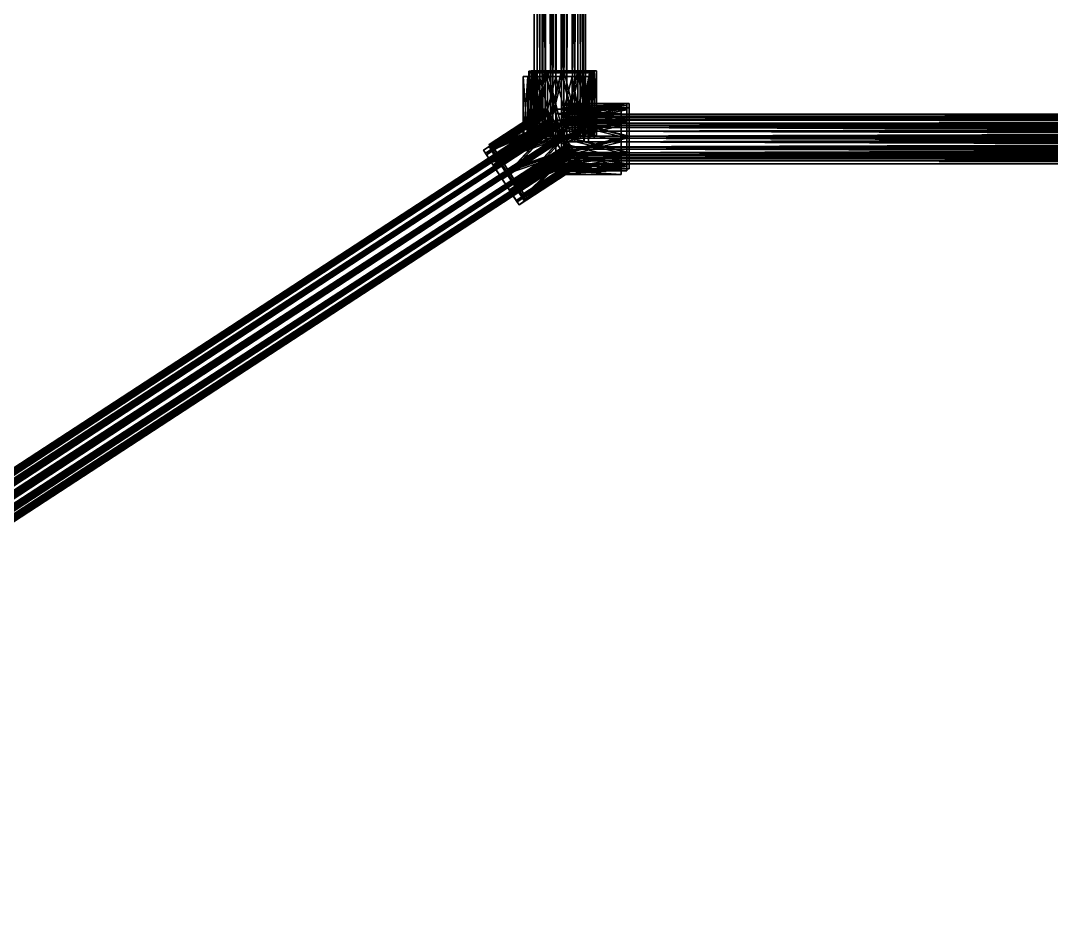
# Model space of a CAD drawing. Extents: x 9.9 to 37.2, y 3.8 to 15.1.
# Drawn here: x 18.7187 to 19.1924, y 12.6306 to 13.039 of the extents above; entities that cross this region are included whole.
import ezdxf

# ---------------------------------------------------------------- set-up
doc = ezdxf.new("R2010")
doc.units = 0
doc.header["$LTSCALE"] = 0.5
doc.layers.add('Capa0', color=7, linetype='CONTINUOUS')

msp = doc.modelspace()

# ---------------------------------------------------------------- meshes
at = {"layer": 'Capa0', "color": 94, "linetype": 'CONTINUOUS'}
mesh = msp.add_polyface(dxfattribs=at)
corners = [(18.97724, 15.064941, 7.6), (18.9759, 15.064941, 7.605), (18.97224, 15.064941, 7.60866), (18.96724, 15.064941, 7.61), (18.96224, 15.064941, 7.60866), (18.95858, 15.064941, 7.605), (18.95724, 15.064941, 7.6), (18.95858, 15.064941, 7.595), (18.96224, 15.064941, 7.59134), (18.96724, 15.064941, 7.59), (18.97224, 15.064941, 7.59134), (18.9759, 15.064941, 7.595), (18.97724, 12.984941, 7.6), (18.9759, 12.984941, 7.605), (18.97224, 12.984941, 7.60866), (18.96724, 12.984941, 7.61), (18.96224, 12.984941, 7.60866), (18.95858, 12.984941, 7.605), (18.95724, 12.984941, 7.6), (18.95858, 12.984941, 7.595), (18.96224, 12.984941, 7.59134), (18.96724, 12.984941, 7.59), (18.97224, 12.984941, 7.59134), (18.9759, 12.984941, 7.595), (18.96724, 15.064941, 7.6), (18.96724, 12.984941, 7.6)]
mesh.append_faces([[corners[k] for k in face] for face in [(0, 1, 12), (1, 13, 12), (1, 2, 13), (2, 14, 13), (2, 3, 14), (3, 15, 14), (3, 4, 15), (4, 16, 15), (4, 5, 16), (5, 17, 16), (5, 6, 17), (6, 18, 17), (6, 7, 18), (7, 19, 18), (7, 8, 19), (8, 20, 19), (8, 9, 20), (9, 21, 20), (9, 10, 21), (10, 22, 21), (10, 11, 22), (11, 23, 22), (11, 0, 23), (0, 12, 23), (24, 1, 0), (24, 2, 1), (24, 3, 2), (24, 4, 3), (24, 5, 4), (24, 6, 5), (24, 7, 6), (24, 8, 7), (24, 9, 8), (24, 10, 9), (24, 11, 10), (24, 0, 11), (25, 12, 13), (25, 13, 14), (25, 14, 15), (25, 15, 16), (25, 16, 17), (25, 17, 18), (25, 18, 19), (25, 19, 20), (25, 20, 21), (25, 21, 22), (25, 22, 23), (25, 23, 12)]], dxfattribs={"color": 94})
mesh = msp.add_polyface(dxfattribs=at)
corners = [(18.977283, 15.06585, 12.8), (18.975943, 15.06585, 12.805), (18.972283, 15.06585, 12.80866), (18.967283, 15.06585, 12.81), (18.962283, 15.06585, 12.80866), (18.958622, 15.06585, 12.805), (18.957283, 15.06585, 12.8), (18.958622, 15.06585, 12.795), (18.962283, 15.06585, 12.79134), (18.967283, 15.06585, 12.79), (18.972283, 15.06585, 12.79134), (18.975943, 15.06585, 12.795), (18.977283, 12.98585, 12.8), (18.975943, 12.98585, 12.805), (18.972283, 12.98585, 12.80866), (18.967283, 12.98585, 12.81), (18.962283, 12.98585, 12.80866), (18.958622, 12.98585, 12.805), (18.957283, 12.98585, 12.8), (18.958622, 12.98585, 12.795), (18.962283, 12.98585, 12.79134), (18.967283, 12.98585, 12.79), (18.972283, 12.98585, 12.79134), (18.975943, 12.98585, 12.795), (18.967283, 15.06585, 12.8), (18.967283, 12.98585, 12.8)]
mesh.append_faces([[corners[k] for k in face] for face in [(0, 1, 12), (1, 13, 12), (1, 2, 13), (2, 14, 13), (2, 3, 14), (3, 15, 14), (3, 4, 15), (4, 16, 15), (4, 5, 16), (5, 17, 16), (5, 6, 17), (6, 18, 17), (6, 7, 18), (7, 19, 18), (7, 8, 19), (8, 20, 19), (8, 9, 20), (9, 21, 20), (9, 10, 21), (10, 22, 21), (10, 11, 22), (11, 23, 22), (11, 0, 23), (0, 12, 23), (24, 1, 0), (24, 2, 1), (24, 3, 2), (24, 4, 3), (24, 5, 4), (24, 6, 5), (24, 7, 6), (24, 8, 7), (24, 9, 8), (24, 10, 9), (24, 11, 10), (24, 0, 11), (25, 12, 13), (25, 13, 14), (25, 14, 15), (25, 15, 16), (25, 16, 17), (25, 17, 18), (25, 18, 19), (25, 19, 20), (25, 20, 21), (25, 21, 22), (25, 22, 23), (25, 23, 12)]], dxfattribs={"color": 94})
mesh = msp.add_polyface(dxfattribs=at)
corners = [(18.977283, 15.06585, 15.4), (18.975943, 15.06585, 15.405), (18.972283, 15.06585, 15.40866), (18.967283, 15.06585, 15.41), (18.962283, 15.06585, 15.40866), (18.958622, 15.06585, 15.405), (18.957283, 15.06585, 15.4), (18.958622, 15.06585, 15.395), (18.962283, 15.06585, 15.39134), (18.967283, 15.06585, 15.39), (18.972283, 15.06585, 15.39134), (18.975943, 15.06585, 15.395), (18.977283, 12.98585, 15.4), (18.975943, 12.98585, 15.405), (18.972283, 12.98585, 15.40866), (18.967283, 12.98585, 15.41), (18.962283, 12.98585, 15.40866), (18.958622, 12.98585, 15.405), (18.957283, 12.98585, 15.4), (18.958622, 12.98585, 15.395), (18.962283, 12.98585, 15.39134), (18.967283, 12.98585, 15.39), (18.972283, 12.98585, 15.39134), (18.975943, 12.98585, 15.395), (18.967283, 15.06585, 15.4), (18.967283, 12.98585, 15.4)]
mesh.append_faces([[corners[k] for k in face] for face in [(0, 1, 12), (1, 13, 12), (1, 2, 13), (2, 14, 13), (2, 3, 14), (3, 15, 14), (3, 4, 15), (4, 16, 15), (4, 5, 16), (5, 17, 16), (5, 6, 17), (6, 18, 17), (6, 7, 18), (7, 19, 18), (7, 8, 19), (8, 20, 19), (8, 9, 20), (9, 21, 20), (9, 10, 21), (10, 22, 21), (10, 11, 22), (11, 23, 22), (11, 0, 23), (0, 12, 23), (24, 1, 0), (24, 2, 1), (24, 3, 2), (24, 4, 3), (24, 5, 4), (24, 6, 5), (24, 7, 6), (24, 8, 7), (24, 9, 8), (24, 10, 9), (24, 11, 10), (24, 0, 11), (25, 12, 13), (25, 13, 14), (25, 14, 15), (25, 15, 16), (25, 16, 17), (25, 17, 18), (25, 18, 19), (25, 19, 20), (25, 20, 21), (25, 21, 22), (25, 22, 23), (25, 23, 12)]], dxfattribs={"color": 94})
mesh = msp.add_polyface(dxfattribs=at)
corners = [(18.978337, 15.065971, 5), (18.976997, 15.065971, 5.005), (18.973337, 15.065971, 5.00866), (18.968337, 15.065971, 5.01), (18.963337, 15.065971, 5.00866), (18.959677, 15.065971, 5.005), (18.958337, 15.065971, 5), (18.959677, 15.065971, 4.995), (18.963337, 15.065971, 4.99134), (18.968337, 15.065971, 4.99), (18.973337, 15.065971, 4.99134), (18.976997, 15.065971, 4.995), (18.978337, 12.985971, 5), (18.976997, 12.985971, 5.005), (18.973337, 12.985971, 5.00866), (18.968337, 12.985971, 5.01), (18.963337, 12.985971, 5.00866), (18.959677, 12.985971, 5.005), (18.958337, 12.985971, 5), (18.959677, 12.985971, 4.995), (18.963337, 12.985971, 4.99134), (18.968337, 12.985971, 4.99), (18.973337, 12.985971, 4.99134), (18.976997, 12.985971, 4.995), (18.968337, 15.065971, 5), (18.968337, 12.985971, 5)]
mesh.append_faces([[corners[k] for k in face] for face in [(0, 1, 12), (1, 13, 12), (1, 2, 13), (2, 14, 13), (2, 3, 14), (3, 15, 14), (3, 4, 15), (4, 16, 15), (4, 5, 16), (5, 17, 16), (5, 6, 17), (6, 18, 17), (6, 7, 18), (7, 19, 18), (7, 8, 19), (8, 20, 19), (8, 9, 20), (9, 21, 20), (9, 10, 21), (10, 22, 21), (10, 11, 22), (11, 23, 22), (11, 0, 23), (0, 12, 23), (24, 1, 0), (24, 2, 1), (24, 3, 2), (24, 4, 3), (24, 5, 4), (24, 6, 5), (24, 7, 6), (24, 8, 7), (24, 9, 8), (24, 10, 9), (24, 11, 10), (24, 0, 11), (25, 12, 13), (25, 13, 14), (25, 14, 15), (25, 15, 16), (25, 16, 17), (25, 17, 18), (25, 18, 19), (25, 19, 20), (25, 20, 21), (25, 21, 22), (25, 22, 23), (25, 23, 12)]], dxfattribs={"color": 94})
mesh = msp.add_polyface(dxfattribs=at)
corners = [(18.974694, 15.063261, 10.2), (18.973354, 15.063261, 10.205), (18.969694, 15.063261, 10.20866), (18.964694, 15.063261, 10.21), (18.959694, 15.063261, 10.20866), (18.956034, 15.063261, 10.205), (18.954694, 15.063261, 10.2), (18.956034, 15.063261, 10.195), (18.959694, 15.063261, 10.19134), (18.964694, 15.063261, 10.19), (18.969694, 15.063261, 10.19134), (18.973354, 15.063261, 10.195), (18.974694, 12.983261, 10.2), (18.973354, 12.983261, 10.205), (18.969694, 12.983261, 10.20866), (18.964694, 12.983261, 10.21), (18.959694, 12.983261, 10.20866), (18.956034, 12.983261, 10.205), (18.954694, 12.983261, 10.2), (18.956034, 12.983261, 10.195), (18.959694, 12.983261, 10.19134), (18.964694, 12.983261, 10.19), (18.969694, 12.983261, 10.19134), (18.973354, 12.983261, 10.195), (18.964694, 15.063261, 10.2), (18.964694, 12.983261, 10.2)]
mesh.append_faces([[corners[k] for k in face] for face in [(0, 1, 12), (1, 13, 12), (1, 2, 13), (2, 14, 13), (2, 3, 14), (3, 15, 14), (3, 4, 15), (4, 16, 15), (4, 5, 16), (5, 17, 16), (5, 6, 17), (6, 18, 17), (6, 7, 18), (7, 19, 18), (7, 8, 19), (8, 20, 19), (8, 9, 20), (9, 21, 20), (9, 10, 21), (10, 22, 21), (10, 11, 22), (11, 23, 22), (11, 0, 23), (0, 12, 23), (24, 1, 0), (24, 2, 1), (24, 3, 2), (24, 4, 3), (24, 5, 4), (24, 6, 5), (24, 7, 6), (24, 8, 7), (24, 9, 8), (24, 10, 9), (24, 11, 10), (24, 0, 11), (25, 12, 13), (25, 13, 14), (25, 14, 15), (25, 15, 16), (25, 16, 17), (25, 17, 18), (25, 18, 19), (25, 19, 20), (25, 20, 21), (25, 21, 22), (25, 22, 23), (25, 23, 12)]], dxfattribs={"color": 94})
mesh = msp.add_polyface(dxfattribs=at)
corners = [(18.979694, 12.983261, 10.2), (18.977684, 12.983261, 10.1925), (18.972194, 12.983261, 10.18701), (18.964694, 12.983261, 10.185), (18.957194, 12.983261, 10.18701), (18.951704, 12.983261, 10.1925), (18.949694, 12.983261, 10.2), (18.951704, 12.983261, 10.2075), (18.957194, 12.983261, 10.21299), (18.964694, 12.983261, 10.215), (18.972194, 12.983261, 10.21299), (18.977684, 12.983261, 10.2075), (18.979694, 13.013261, 10.2), (18.977684, 13.013261, 10.1925), (18.972194, 13.013261, 10.18701), (18.964694, 13.013261, 10.185), (18.957194, 13.013261, 10.18701), (18.951704, 13.013261, 10.1925), (18.949694, 13.013261, 10.2), (18.951704, 13.013261, 10.2075), (18.957194, 13.013261, 10.21299), (18.964694, 13.013261, 10.215), (18.972194, 13.013261, 10.21299), (18.977684, 13.013261, 10.2075), (18.964694, 12.983261, 10.2), (18.964694, 13.013261, 10.2)]
mesh.append_faces([[corners[k] for k in face] for face in [(0, 1, 12), (1, 13, 12), (1, 2, 13), (2, 14, 13), (2, 3, 14), (3, 15, 14), (3, 4, 15), (4, 16, 15), (4, 5, 16), (5, 17, 16), (5, 6, 17), (6, 18, 17), (6, 7, 18), (7, 19, 18), (7, 8, 19), (8, 20, 19), (8, 9, 20), (9, 21, 20), (9, 10, 21), (10, 22, 21), (10, 11, 22), (11, 23, 22), (11, 0, 23), (0, 12, 23), (24, 1, 0), (24, 2, 1), (24, 3, 2), (24, 4, 3), (24, 5, 4), (24, 6, 5), (24, 7, 6), (24, 8, 7), (24, 9, 8), (24, 10, 9), (24, 11, 10), (24, 0, 11), (25, 12, 13), (25, 13, 14), (25, 14, 15), (25, 15, 16), (25, 16, 17), (25, 17, 18), (25, 18, 19), (25, 19, 20), (25, 20, 21), (25, 21, 22), (25, 22, 23), (25, 23, 12)]], dxfattribs={"color": 94})
mesh = msp.add_polyface(dxfattribs=at)
corners = [(18.98224, 12.984941, 7.6), (18.98023, 12.984941, 7.5925), (18.97474, 12.984941, 7.58701), (18.96724, 12.984941, 7.585), (18.95974, 12.984941, 7.58701), (18.95425, 12.984941, 7.5925), (18.95224, 12.984941, 7.6), (18.95425, 12.984941, 7.6075), (18.95974, 12.984941, 7.61299), (18.96724, 12.984941, 7.615), (18.97474, 12.984941, 7.61299), (18.98023, 12.984941, 7.6075), (18.98224, 13.014941, 7.6), (18.98023, 13.014941, 7.5925), (18.97474, 13.014941, 7.58701), (18.96724, 13.014941, 7.585), (18.95974, 13.014941, 7.58701), (18.95425, 13.014941, 7.5925), (18.95224, 13.014941, 7.6), (18.95425, 13.014941, 7.6075), (18.95974, 13.014941, 7.61299), (18.96724, 13.014941, 7.615), (18.97474, 13.014941, 7.61299), (18.98023, 13.014941, 7.6075), (18.96724, 12.984941, 7.6), (18.96724, 13.014941, 7.6)]
mesh.append_faces([[corners[k] for k in face] for face in [(0, 1, 12), (1, 13, 12), (1, 2, 13), (2, 14, 13), (2, 3, 14), (3, 15, 14), (3, 4, 15), (4, 16, 15), (4, 5, 16), (5, 17, 16), (5, 6, 17), (6, 18, 17), (6, 7, 18), (7, 19, 18), (7, 8, 19), (8, 20, 19), (8, 9, 20), (9, 21, 20), (9, 10, 21), (10, 22, 21), (10, 11, 22), (11, 23, 22), (11, 0, 23), (0, 12, 23), (24, 1, 0), (24, 2, 1), (24, 3, 2), (24, 4, 3), (24, 5, 4), (24, 6, 5), (24, 7, 6), (24, 8, 7), (24, 9, 8), (24, 10, 9), (24, 11, 10), (24, 0, 11), (25, 12, 13), (25, 13, 14), (25, 14, 15), (25, 15, 16), (25, 16, 17), (25, 17, 18), (25, 18, 19), (25, 19, 20), (25, 20, 21), (25, 21, 22), (25, 22, 23), (25, 23, 12)]], dxfattribs={"color": 94})
mesh = msp.add_polyface(dxfattribs=at)
corners = [(18.982283, 12.98585, 12.8), (18.980273, 12.98585, 12.7925), (18.974783, 12.98585, 12.78701), (18.967283, 12.98585, 12.785), (18.959783, 12.98585, 12.78701), (18.954292, 12.98585, 12.7925), (18.952283, 12.98585, 12.8), (18.954292, 12.98585, 12.8075), (18.959783, 12.98585, 12.81299), (18.967283, 12.98585, 12.815), (18.974783, 12.98585, 12.81299), (18.980273, 12.98585, 12.8075), (18.982283, 13.01585, 12.8), (18.980273, 13.01585, 12.7925), (18.974783, 13.01585, 12.78701), (18.967283, 13.01585, 12.785), (18.959783, 13.01585, 12.78701), (18.954292, 13.01585, 12.7925), (18.952283, 13.01585, 12.8), (18.954292, 13.01585, 12.8075), (18.959783, 13.01585, 12.81299), (18.967283, 13.01585, 12.815), (18.974783, 13.01585, 12.81299), (18.980273, 13.01585, 12.8075), (18.967283, 12.98585, 12.8), (18.967283, 13.01585, 12.8)]
mesh.append_faces([[corners[k] for k in face] for face in [(0, 1, 12), (1, 13, 12), (1, 2, 13), (2, 14, 13), (2, 3, 14), (3, 15, 14), (3, 4, 15), (4, 16, 15), (4, 5, 16), (5, 17, 16), (5, 6, 17), (6, 18, 17), (6, 7, 18), (7, 19, 18), (7, 8, 19), (8, 20, 19), (8, 9, 20), (9, 21, 20), (9, 10, 21), (10, 22, 21), (10, 11, 22), (11, 23, 22), (11, 0, 23), (0, 12, 23), (24, 1, 0), (24, 2, 1), (24, 3, 2), (24, 4, 3), (24, 5, 4), (24, 6, 5), (24, 7, 6), (24, 8, 7), (24, 9, 8), (24, 10, 9), (24, 11, 10), (24, 0, 11), (25, 12, 13), (25, 13, 14), (25, 14, 15), (25, 15, 16), (25, 16, 17), (25, 17, 18), (25, 18, 19), (25, 19, 20), (25, 20, 21), (25, 21, 22), (25, 22, 23), (25, 23, 12)]], dxfattribs={"color": 94})
mesh = msp.add_polyface(dxfattribs=at)
corners = [(18.982283, 12.98585, 15.4), (18.980273, 12.98585, 15.3925), (18.974783, 12.98585, 15.38701), (18.967283, 12.98585, 15.385), (18.959783, 12.98585, 15.38701), (18.954292, 12.98585, 15.3925), (18.952283, 12.98585, 15.4), (18.954292, 12.98585, 15.4075), (18.959783, 12.98585, 15.41299), (18.967283, 12.98585, 15.415), (18.974783, 12.98585, 15.41299), (18.980273, 12.98585, 15.4075), (18.982283, 13.01585, 15.4), (18.980273, 13.01585, 15.3925), (18.974783, 13.01585, 15.38701), (18.967283, 13.01585, 15.385), (18.959783, 13.01585, 15.38701), (18.954292, 13.01585, 15.3925), (18.952283, 13.01585, 15.4), (18.954292, 13.01585, 15.4075), (18.959783, 13.01585, 15.41299), (18.967283, 13.01585, 15.415), (18.974783, 13.01585, 15.41299), (18.980273, 13.01585, 15.4075), (18.967283, 12.98585, 15.4), (18.967283, 13.01585, 15.4)]
mesh.append_faces([[corners[k] for k in face] for face in [(0, 1, 12), (1, 13, 12), (1, 2, 13), (2, 14, 13), (2, 3, 14), (3, 15, 14), (3, 4, 15), (4, 16, 15), (4, 5, 16), (5, 17, 16), (5, 6, 17), (6, 18, 17), (6, 7, 18), (7, 19, 18), (7, 8, 19), (8, 20, 19), (8, 9, 20), (9, 21, 20), (9, 10, 21), (10, 22, 21), (10, 11, 22), (11, 23, 22), (11, 0, 23), (0, 12, 23), (24, 1, 0), (24, 2, 1), (24, 3, 2), (24, 4, 3), (24, 5, 4), (24, 6, 5), (24, 7, 6), (24, 8, 7), (24, 9, 8), (24, 10, 9), (24, 11, 10), (24, 0, 11), (25, 12, 13), (25, 13, 14), (25, 14, 15), (25, 15, 16), (25, 16, 17), (25, 17, 18), (25, 18, 19), (25, 19, 20), (25, 20, 21), (25, 21, 22), (25, 22, 23), (25, 23, 12)]], dxfattribs={"color": 94})
mesh = msp.add_polyface(dxfattribs=at)
corners = [(18.983337, 12.985971, 5), (18.981327, 12.985971, 4.9925), (18.975837, 12.985971, 4.98701), (18.968337, 12.985971, 4.985), (18.960837, 12.985971, 4.98701), (18.955347, 12.985971, 4.9925), (18.953337, 12.985971, 5), (18.955347, 12.985971, 5.0075), (18.960837, 12.985971, 5.01299), (18.968337, 12.985971, 5.015), (18.975837, 12.985971, 5.01299), (18.981327, 12.985971, 5.0075), (18.983337, 13.015971, 5), (18.981327, 13.015971, 4.9925), (18.975837, 13.015971, 4.98701), (18.968337, 13.015971, 4.985), (18.960837, 13.015971, 4.98701), (18.955347, 13.015971, 4.9925), (18.953337, 13.015971, 5), (18.955347, 13.015971, 5.0075), (18.960837, 13.015971, 5.01299), (18.968337, 13.015971, 5.015), (18.975837, 13.015971, 5.01299), (18.981327, 13.015971, 5.0075), (18.968337, 12.985971, 5), (18.968337, 13.015971, 5)]
mesh.append_faces([[corners[k] for k in face] for face in [(0, 1, 12), (1, 13, 12), (1, 2, 13), (2, 14, 13), (2, 3, 14), (3, 15, 14), (3, 4, 15), (4, 16, 15), (4, 5, 16), (5, 17, 16), (5, 6, 17), (6, 18, 17), (6, 7, 18), (7, 19, 18), (7, 8, 19), (8, 20, 19), (8, 9, 20), (9, 21, 20), (9, 10, 21), (10, 22, 21), (10, 11, 22), (11, 23, 22), (11, 0, 23), (0, 12, 23), (24, 1, 0), (24, 2, 1), (24, 3, 2), (24, 4, 3), (24, 5, 4), (24, 6, 5), (24, 7, 6), (24, 8, 7), (24, 9, 8), (24, 10, 9), (24, 11, 10), (24, 0, 11), (25, 12, 13), (25, 13, 14), (25, 14, 15), (25, 15, 16), (25, 16, 17), (25, 17, 18), (25, 18, 19), (25, 19, 20), (25, 20, 21), (25, 21, 22), (25, 22, 23), (25, 23, 12)]], dxfattribs={"color": 94})
mesh = msp.add_polyface(dxfattribs=at)
corners = [(18.972814, 12.979107, 5.012563), (18.968782, 12.985288, 5.014978), (18.964631, 12.991652, 5.013379), (18.961473, 12.996493, 5.008195), (18.960154, 12.998516, 5.000815), (18.961028, 12.997176, 4.993217), (18.96386, 12.992835, 4.987437), (18.967892, 12.986654, 4.985022), (18.972043, 12.98029, 4.986621), (18.975201, 12.975448, 4.991805), (18.97652, 12.973426, 4.999185), (18.975646, 12.974765, 5.006783), (18.947687, 12.962717, 5.012563), (18.943655, 12.968898, 5.014978), (18.939504, 12.975262, 5.013379), (18.936346, 12.980103, 5.008195), (18.935027, 12.982126, 5.000815), (18.935901, 12.980786, 4.993217), (18.938733, 12.976444, 4.987437), (18.942765, 12.970264, 4.985022), (18.946916, 12.9639, 4.986621), (18.950074, 12.959058, 4.991805), (18.951393, 12.957036, 4.999185), (18.950519, 12.958375, 5.006783), (18.968337, 12.985971, 5), (18.94321, 12.969581, 5)]
mesh.append_faces([[corners[k] for k in face] for face in [(0, 1, 12), (1, 13, 12), (1, 2, 13), (2, 14, 13), (2, 3, 14), (3, 15, 14), (3, 4, 15), (4, 16, 15), (4, 5, 16), (5, 17, 16), (5, 6, 17), (6, 18, 17), (6, 7, 18), (7, 19, 18), (7, 8, 19), (8, 20, 19), (8, 9, 20), (9, 21, 20), (9, 10, 21), (10, 22, 21), (10, 11, 22), (11, 23, 22), (11, 0, 23), (0, 12, 23), (24, 1, 0), (24, 2, 1), (24, 3, 2), (24, 4, 3), (24, 5, 4), (24, 6, 5), (24, 7, 6), (24, 8, 7), (24, 9, 8), (24, 10, 9), (24, 11, 10), (24, 0, 11), (25, 12, 13), (25, 13, 14), (25, 14, 15), (25, 15, 16), (25, 16, 17), (25, 17, 18), (25, 18, 19), (25, 19, 20), (25, 20, 21), (25, 21, 22), (25, 22, 23), (25, 23, 12)]], dxfattribs={"color": 94})
mesh = msp.add_polyface(dxfattribs=at)
corners = [(18.96724, 12.984941, 7.585), (18.96724, 12.992441, 7.58701), (18.96724, 12.997932, 7.5925), (18.96724, 12.999941, 7.6), (18.96724, 12.997932, 7.6075), (18.96724, 12.992441, 7.61299), (18.96724, 12.984941, 7.615), (18.96724, 12.977441, 7.61299), (18.96724, 12.971951, 7.6075), (18.96724, 12.969941, 7.6), (18.96724, 12.971951, 7.5925), (18.96724, 12.977441, 7.58701), (18.99724, 12.984941, 7.585), (18.99724, 12.992441, 7.58701), (18.99724, 12.997932, 7.5925), (18.99724, 12.999941, 7.6), (18.99724, 12.997932, 7.6075), (18.99724, 12.992441, 7.61299), (18.99724, 12.984941, 7.615), (18.99724, 12.977441, 7.61299), (18.99724, 12.971951, 7.6075), (18.99724, 12.969941, 7.6), (18.99724, 12.971951, 7.5925), (18.99724, 12.977441, 7.58701), (18.96724, 12.984941, 7.6), (18.99724, 12.984941, 7.6)]
mesh.append_faces([[corners[k] for k in face] for face in [(0, 1, 12), (1, 13, 12), (1, 2, 13), (2, 14, 13), (2, 3, 14), (3, 15, 14), (3, 4, 15), (4, 16, 15), (4, 5, 16), (5, 17, 16), (5, 6, 17), (6, 18, 17), (6, 7, 18), (7, 19, 18), (7, 8, 19), (8, 20, 19), (8, 9, 20), (9, 21, 20), (9, 10, 21), (10, 22, 21), (10, 11, 22), (11, 23, 22), (11, 0, 23), (0, 12, 23), (24, 1, 0), (24, 2, 1), (24, 3, 2), (24, 4, 3), (24, 5, 4), (24, 6, 5), (24, 7, 6), (24, 8, 7), (24, 9, 8), (24, 10, 9), (24, 11, 10), (24, 0, 11), (25, 12, 13), (25, 13, 14), (25, 14, 15), (25, 15, 16), (25, 16, 17), (25, 17, 18), (25, 18, 19), (25, 19, 20), (25, 20, 21), (25, 21, 22), (25, 22, 23), (25, 23, 12)]], dxfattribs={"color": 94})
mesh = msp.add_polyface(dxfattribs=at)
corners = [(18.967283, 12.98585, 12.785), (18.967283, 12.99335, 12.78701), (18.967283, 12.99884, 12.7925), (18.967283, 13.00085, 12.8), (18.967283, 12.99884, 12.8075), (18.967283, 12.99335, 12.81299), (18.967283, 12.98585, 12.815), (18.967283, 12.97835, 12.81299), (18.967283, 12.97286, 12.8075), (18.967283, 12.97085, 12.8), (18.967283, 12.97286, 12.7925), (18.967283, 12.97835, 12.78701), (18.997283, 12.98585, 12.785), (18.997283, 12.99335, 12.78701), (18.997283, 12.99884, 12.7925), (18.997283, 13.00085, 12.8), (18.997283, 12.99884, 12.8075), (18.997283, 12.99335, 12.81299), (18.997283, 12.98585, 12.815), (18.997283, 12.97835, 12.81299), (18.997283, 12.97286, 12.8075), (18.997283, 12.97085, 12.8), (18.997283, 12.97286, 12.7925), (18.997283, 12.97835, 12.78701), (18.967283, 12.98585, 12.8), (18.997283, 12.98585, 12.8)]
mesh.append_faces([[corners[k] for k in face] for face in [(0, 1, 12), (1, 13, 12), (1, 2, 13), (2, 14, 13), (2, 3, 14), (3, 15, 14), (3, 4, 15), (4, 16, 15), (4, 5, 16), (5, 17, 16), (5, 6, 17), (6, 18, 17), (6, 7, 18), (7, 19, 18), (7, 8, 19), (8, 20, 19), (8, 9, 20), (9, 21, 20), (9, 10, 21), (10, 22, 21), (10, 11, 22), (11, 23, 22), (11, 0, 23), (0, 12, 23), (24, 1, 0), (24, 2, 1), (24, 3, 2), (24, 4, 3), (24, 5, 4), (24, 6, 5), (24, 7, 6), (24, 8, 7), (24, 9, 8), (24, 10, 9), (24, 11, 10), (24, 0, 11), (25, 12, 13), (25, 13, 14), (25, 14, 15), (25, 15, 16), (25, 16, 17), (25, 17, 18), (25, 18, 19), (25, 19, 20), (25, 20, 21), (25, 21, 22), (25, 22, 23), (25, 23, 12)]], dxfattribs={"color": 94})
mesh = msp.add_polyface(dxfattribs=at)
corners = [(18.967283, 12.98585, 15.385), (18.967283, 12.99335, 15.38701), (18.967283, 12.99884, 15.3925), (18.967283, 13.00085, 15.4), (18.967283, 12.99884, 15.4075), (18.967283, 12.99335, 15.41299), (18.967283, 12.98585, 15.415), (18.967283, 12.97835, 15.41299), (18.967283, 12.97286, 15.4075), (18.967283, 12.97085, 15.4), (18.967283, 12.97286, 15.3925), (18.967283, 12.97835, 15.38701), (18.997283, 12.98585, 15.385), (18.997283, 12.99335, 15.38701), (18.997283, 12.99884, 15.3925), (18.997283, 13.00085, 15.4), (18.997283, 12.99884, 15.4075), (18.997283, 12.99335, 15.41299), (18.997283, 12.98585, 15.415), (18.997283, 12.97835, 15.41299), (18.997283, 12.97286, 15.4075), (18.997283, 12.97085, 15.4), (18.997283, 12.97286, 15.3925), (18.997283, 12.97835, 15.38701), (18.967283, 12.98585, 15.4), (18.997283, 12.98585, 15.4)]
mesh.append_faces([[corners[k] for k in face] for face in [(0, 1, 12), (1, 13, 12), (1, 2, 13), (2, 14, 13), (2, 3, 14), (3, 15, 14), (3, 4, 15), (4, 16, 15), (4, 5, 16), (5, 17, 16), (5, 6, 17), (6, 18, 17), (6, 7, 18), (7, 19, 18), (7, 8, 19), (8, 20, 19), (8, 9, 20), (9, 21, 20), (9, 10, 21), (10, 22, 21), (10, 11, 22), (11, 23, 22), (11, 0, 23), (0, 12, 23), (24, 1, 0), (24, 2, 1), (24, 3, 2), (24, 4, 3), (24, 5, 4), (24, 6, 5), (24, 7, 6), (24, 8, 7), (24, 9, 8), (24, 10, 9), (24, 11, 10), (24, 0, 11), (25, 12, 13), (25, 13, 14), (25, 14, 15), (25, 15, 16), (25, 16, 17), (25, 17, 18), (25, 18, 19), (25, 19, 20), (25, 20, 21), (25, 21, 22), (25, 22, 23), (25, 23, 12)]], dxfattribs={"color": 94})
mesh = msp.add_polyface(dxfattribs=at)
corners = [(18.968337, 12.985971, 4.985), (18.968337, 12.993471, 4.98701), (18.968337, 12.998961, 4.9925), (18.968337, 13.000971, 5), (18.968337, 12.998961, 5.0075), (18.968337, 12.993471, 5.01299), (18.968337, 12.985971, 5.015), (18.968337, 12.978471, 5.01299), (18.968337, 12.97298, 5.0075), (18.968337, 12.970971, 5), (18.968337, 12.97298, 4.9925), (18.968337, 12.978471, 4.98701), (18.998337, 12.985971, 4.985), (18.998337, 12.993471, 4.98701), (18.998337, 12.998961, 4.9925), (18.998337, 13.000971, 5), (18.998337, 12.998961, 5.0075), (18.998337, 12.993471, 5.01299), (18.998337, 12.985971, 5.015), (18.998337, 12.978471, 5.01299), (18.998337, 12.97298, 5.0075), (18.998337, 12.970971, 5), (18.998337, 12.97298, 4.9925), (18.998337, 12.978471, 4.98701), (18.968337, 12.985971, 5), (18.998337, 12.985971, 5)]
mesh.append_faces([[corners[k] for k in face] for face in [(0, 1, 12), (1, 13, 12), (1, 2, 13), (2, 14, 13), (2, 3, 14), (3, 15, 14), (3, 4, 15), (4, 16, 15), (4, 5, 16), (5, 17, 16), (5, 6, 17), (6, 18, 17), (6, 7, 18), (7, 19, 18), (7, 8, 19), (8, 20, 19), (8, 9, 20), (9, 21, 20), (9, 10, 21), (10, 22, 21), (10, 11, 22), (11, 23, 22), (11, 0, 23), (0, 12, 23), (24, 1, 0), (24, 2, 1), (24, 3, 2), (24, 4, 3), (24, 5, 4), (24, 6, 5), (24, 7, 6), (24, 8, 7), (24, 9, 8), (24, 10, 9), (24, 11, 10), (24, 0, 11), (25, 12, 13), (25, 13, 14), (25, 14, 15), (25, 15, 16), (25, 16, 17), (25, 17, 18), (25, 18, 19), (25, 19, 20), (25, 20, 21), (25, 21, 22), (25, 22, 23), (25, 23, 12)]], dxfattribs={"color": 94})
mesh = msp.add_polyface(dxfattribs=at)
corners = [(18.970268, 12.981274, 12.808376), (18.96758, 12.985395, 12.809985), (18.964812, 12.989637, 12.808919), (18.962707, 12.992865, 12.805463), (18.961827, 12.994213, 12.800544), (18.96241, 12.99332, 12.795478), (18.964298, 12.990426, 12.791624), (18.966986, 12.986305, 12.790015), (18.969753, 12.982063, 12.791081), (18.971859, 12.978835, 12.794537), (18.972738, 12.977487, 12.799456), (18.972156, 12.97838, 12.804522), (17.190267, 11.820199, 12.808376), (17.18758, 11.824319, 12.809985), (17.184812, 11.828562, 12.808919), (17.182707, 11.83179, 12.805463), (17.181827, 11.833138, 12.800544), (17.18241, 11.832245, 12.795478), (17.184298, 11.82935, 12.791624), (17.186986, 11.82523, 12.790015), (17.189753, 11.820987, 12.791081), (17.191859, 11.817759, 12.794537), (17.192738, 11.816411, 12.799456), (17.192156, 11.817304, 12.804522), (18.967283, 12.98585, 12.8), (17.187283, 11.824774, 12.8)]
mesh.append_faces([[corners[k] for k in face] for face in [(0, 1, 12), (1, 13, 12), (1, 2, 13), (2, 14, 13), (2, 3, 14), (3, 15, 14), (3, 4, 15), (4, 16, 15), (4, 5, 16), (5, 17, 16), (5, 6, 17), (6, 18, 17), (6, 7, 18), (7, 19, 18), (7, 8, 19), (8, 20, 19), (8, 9, 20), (9, 21, 20), (9, 10, 21), (10, 22, 21), (10, 11, 22), (11, 23, 22), (11, 0, 23), (0, 12, 23), (24, 1, 0), (24, 2, 1), (24, 3, 2), (24, 4, 3), (24, 5, 4), (24, 6, 5), (24, 7, 6), (24, 8, 7), (24, 9, 8), (24, 10, 9), (24, 11, 10), (24, 0, 11), (25, 12, 13), (25, 13, 14), (25, 14, 15), (25, 15, 16), (25, 16, 17), (25, 17, 18), (25, 18, 19), (25, 19, 20), (25, 20, 21), (25, 21, 22), (25, 22, 23), (25, 23, 12)]], dxfattribs={"color": 94})
mesh = msp.add_polyface(dxfattribs=at)
corners = [(18.970268, 12.981274, 15.408376), (18.96758, 12.985395, 15.409985), (18.964812, 12.989637, 15.408919), (18.962707, 12.992865, 15.405463), (18.961827, 12.994213, 15.400544), (18.96241, 12.99332, 15.395478), (18.964298, 12.990426, 15.391624), (18.966986, 12.986305, 15.390015), (18.969753, 12.982063, 15.391081), (18.971859, 12.978835, 15.394537), (18.972738, 12.977487, 15.399456), (18.972156, 12.97838, 15.404522), (17.190267, 11.820199, 15.408376), (17.18758, 11.824319, 15.409985), (17.184812, 11.828562, 15.408919), (17.182707, 11.83179, 15.405463), (17.181827, 11.833138, 15.400544), (17.18241, 11.832245, 15.395478), (17.184298, 11.82935, 15.391624), (17.186986, 11.82523, 15.390015), (17.189753, 11.820987, 15.391081), (17.191859, 11.817759, 15.394537), (17.192738, 11.816411, 15.399456), (17.192156, 11.817304, 15.404522), (18.967283, 12.98585, 15.4), (17.187283, 11.824774, 15.4)]
mesh.append_faces([[corners[k] for k in face] for face in [(0, 1, 12), (1, 13, 12), (1, 2, 13), (2, 14, 13), (2, 3, 14), (3, 15, 14), (3, 4, 15), (4, 16, 15), (4, 5, 16), (5, 17, 16), (5, 6, 17), (6, 18, 17), (6, 7, 18), (7, 19, 18), (7, 8, 19), (8, 20, 19), (8, 9, 20), (9, 21, 20), (9, 10, 21), (10, 22, 21), (10, 11, 22), (11, 23, 22), (11, 0, 23), (0, 12, 23), (24, 1, 0), (24, 2, 1), (24, 3, 2), (24, 4, 3), (24, 5, 4), (24, 6, 5), (24, 7, 6), (24, 8, 7), (24, 9, 8), (24, 10, 9), (24, 11, 10), (24, 0, 11), (25, 12, 13), (25, 13, 14), (25, 14, 15), (25, 15, 16), (25, 16, 17), (25, 17, 18), (25, 18, 19), (25, 19, 20), (25, 20, 21), (25, 21, 22), (25, 22, 23), (25, 23, 12)]], dxfattribs={"color": 94})
mesh = msp.add_polyface(dxfattribs=at)
corners = [(18.971322, 12.981395, 5.008376), (18.968634, 12.985515, 5.009985), (18.965867, 12.989758, 5.008919), (18.963761, 12.992986, 5.005463), (18.962882, 12.994334, 5.000544), (18.963464, 12.993441, 4.995478), (18.965352, 12.990547, 4.991624), (18.96804, 12.986426, 4.990015), (18.970807, 12.982183, 4.991081), (18.972913, 12.978955, 4.994537), (18.973792, 12.977607, 4.999456), (18.97321, 12.9785, 5.004522), (17.191322, 11.820319, 5.008376), (17.188634, 11.82444, 5.009985), (17.185866, 11.828683, 5.008919), (17.183761, 11.83191, 5.005463), (17.182882, 11.833258, 5.000544), (17.183464, 11.832366, 4.995478), (17.185352, 11.829471, 4.991624), (17.18804, 11.82535, 4.990015), (17.190807, 11.821108, 4.991081), (17.192913, 11.81788, 4.994537), (17.193792, 11.816532, 4.999456), (17.19321, 11.817425, 5.004522), (18.968337, 12.985971, 5), (17.188337, 11.824895, 5)]
mesh.append_faces([[corners[k] for k in face] for face in [(0, 1, 12), (1, 13, 12), (1, 2, 13), (2, 14, 13), (2, 3, 14), (3, 15, 14), (3, 4, 15), (4, 16, 15), (4, 5, 16), (5, 17, 16), (5, 6, 17), (6, 18, 17), (6, 7, 18), (7, 19, 18), (7, 8, 19), (8, 20, 19), (8, 9, 20), (9, 21, 20), (9, 10, 21), (10, 22, 21), (10, 11, 22), (11, 23, 22), (11, 0, 23), (0, 12, 23), (24, 1, 0), (24, 2, 1), (24, 3, 2), (24, 4, 3), (24, 5, 4), (24, 6, 5), (24, 7, 6), (24, 8, 7), (24, 9, 8), (24, 10, 9), (24, 11, 10), (24, 0, 11), (25, 12, 13), (25, 13, 14), (25, 14, 15), (25, 15, 16), (25, 16, 17), (25, 17, 18), (25, 18, 19), (25, 19, 20), (25, 20, 21), (25, 21, 22), (25, 22, 23), (25, 23, 12)]], dxfattribs={"color": 94})
mesh = msp.add_polyface(dxfattribs=at)
corners = [(18.969171, 12.976397, 10.212563), (18.965139, 12.982578, 10.214978), (18.960988, 12.988942, 10.213379), (18.95783, 12.993784, 10.208195), (18.956511, 12.995806, 10.200815), (18.957385, 12.994467, 10.193217), (18.960217, 12.990125, 10.187437), (18.964249, 12.983944, 10.185022), (18.9684, 12.97758, 10.186621), (18.971558, 12.972738, 10.191805), (18.972877, 12.970716, 10.199185), (18.972003, 12.972056, 10.206783), (18.944044, 12.960007, 10.212563), (18.940012, 12.966188, 10.214978), (18.935861, 12.972552, 10.213379), (18.932703, 12.977394, 10.208195), (18.931384, 12.979416, 10.200815), (18.932258, 12.978077, 10.193217), (18.93509, 12.973735, 10.187437), (18.939122, 12.967554, 10.185022), (18.943273, 12.96119, 10.186621), (18.946431, 12.956348, 10.191805), (18.94775, 12.954326, 10.199185), (18.946876, 12.955665, 10.206783), (18.964694, 12.983261, 10.2), (18.939567, 12.966871, 10.2)]
mesh.append_faces([[corners[k] for k in face] for face in [(0, 1, 12), (1, 13, 12), (1, 2, 13), (2, 14, 13), (2, 3, 14), (3, 15, 14), (3, 4, 15), (4, 16, 15), (4, 5, 16), (5, 17, 16), (5, 6, 17), (6, 18, 17), (6, 7, 18), (7, 19, 18), (7, 8, 19), (8, 20, 19), (8, 9, 20), (9, 21, 20), (9, 10, 21), (10, 22, 21), (10, 11, 22), (11, 23, 22), (11, 0, 23), (0, 12, 23), (24, 1, 0), (24, 2, 1), (24, 3, 2), (24, 4, 3), (24, 5, 4), (24, 6, 5), (24, 7, 6), (24, 8, 7), (24, 9, 8), (24, 10, 9), (24, 11, 10), (24, 0, 11), (25, 12, 13), (25, 13, 14), (25, 14, 15), (25, 15, 16), (25, 16, 17), (25, 17, 18), (25, 18, 19), (25, 19, 20), (25, 20, 21), (25, 21, 22), (25, 22, 23), (25, 23, 12)]], dxfattribs={"color": 94})
mesh = msp.add_polyface(dxfattribs=at)
corners = [(18.971717, 12.978077, 7.612563), (18.967686, 12.984258, 7.614978), (18.963534, 12.990622, 7.613379), (18.960376, 12.995464, 7.608195), (18.959057, 12.997486, 7.600815), (18.959931, 12.996147, 7.593217), (18.962763, 12.991805, 7.587437), (18.966795, 12.985624, 7.585022), (18.970946, 12.97926, 7.586621), (18.974104, 12.974419, 7.591805), (18.975423, 12.972396, 7.599185), (18.974549, 12.973736, 7.606783), (18.94659, 12.961687, 7.612563), (18.942559, 12.967868, 7.614978), (18.938407, 12.974232, 7.613379), (18.935249, 12.979074, 7.608195), (18.93393, 12.981096, 7.600815), (18.934804, 12.979757, 7.593217), (18.937636, 12.975415, 7.587437), (18.941668, 12.969234, 7.585022), (18.945819, 12.96287, 7.586621), (18.948977, 12.958029, 7.591805), (18.950296, 12.956006, 7.599185), (18.949422, 12.957346, 7.606783), (18.96724, 12.984941, 7.6), (18.942113, 12.968551, 7.6)]
mesh.append_faces([[corners[k] for k in face] for face in [(0, 1, 12), (1, 13, 12), (1, 2, 13), (2, 14, 13), (2, 3, 14), (3, 15, 14), (3, 4, 15), (4, 16, 15), (4, 5, 16), (5, 17, 16), (5, 6, 17), (6, 18, 17), (6, 7, 18), (7, 19, 18), (7, 8, 19), (8, 20, 19), (8, 9, 20), (9, 21, 20), (9, 10, 21), (10, 22, 21), (10, 11, 22), (11, 23, 22), (11, 0, 23), (0, 12, 23), (24, 1, 0), (24, 2, 1), (24, 3, 2), (24, 4, 3), (24, 5, 4), (24, 6, 5), (24, 7, 6), (24, 8, 7), (24, 9, 8), (24, 10, 9), (24, 11, 10), (24, 0, 11), (25, 12, 13), (25, 13, 14), (25, 14, 15), (25, 15, 16), (25, 16, 17), (25, 17, 18), (25, 18, 19), (25, 19, 20), (25, 20, 21), (25, 21, 22), (25, 22, 23), (25, 23, 12)]], dxfattribs={"color": 94})
mesh = msp.add_polyface(dxfattribs=at)
corners = [(18.97176, 12.978986, 12.812563), (18.967728, 12.985167, 12.814978), (18.963577, 12.991531, 12.813379), (18.960419, 12.996373, 12.808195), (18.9591, 12.998395, 12.800815), (18.959973, 12.997056, 12.793217), (18.962805, 12.992714, 12.787437), (18.966837, 12.986533, 12.785022), (18.970988, 12.980169, 12.786621), (18.974147, 12.975327, 12.791805), (18.975466, 12.973305, 12.799185), (18.974592, 12.974644, 12.806783), (18.946633, 12.962596, 12.812563), (18.942601, 12.968777, 12.814978), (18.93845, 12.975141, 12.813379), (18.935292, 12.979983, 12.808195), (18.933973, 12.982005, 12.800815), (18.934846, 12.980666, 12.793217), (18.937678, 12.976324, 12.787437), (18.94171, 12.970143, 12.785022), (18.945861, 12.963779, 12.786621), (18.94902, 12.958937, 12.791805), (18.950339, 12.956915, 12.799185), (18.949465, 12.958254, 12.806783), (18.967283, 12.98585, 12.8), (18.942156, 12.96946, 12.8)]
mesh.append_faces([[corners[k] for k in face] for face in [(0, 1, 12), (1, 13, 12), (1, 2, 13), (2, 14, 13), (2, 3, 14), (3, 15, 14), (3, 4, 15), (4, 16, 15), (4, 5, 16), (5, 17, 16), (5, 6, 17), (6, 18, 17), (6, 7, 18), (7, 19, 18), (7, 8, 19), (8, 20, 19), (8, 9, 20), (9, 21, 20), (9, 10, 21), (10, 22, 21), (10, 11, 22), (11, 23, 22), (11, 0, 23), (0, 12, 23), (24, 1, 0), (24, 2, 1), (24, 3, 2), (24, 4, 3), (24, 5, 4), (24, 6, 5), (24, 7, 6), (24, 8, 7), (24, 9, 8), (24, 10, 9), (24, 11, 10), (24, 0, 11), (25, 12, 13), (25, 13, 14), (25, 14, 15), (25, 15, 16), (25, 16, 17), (25, 17, 18), (25, 18, 19), (25, 19, 20), (25, 20, 21), (25, 21, 22), (25, 22, 23), (25, 23, 12)]], dxfattribs={"color": 94})
mesh = msp.add_polyface(dxfattribs=at)
corners = [(18.97176, 12.978986, 15.412563), (18.967728, 12.985167, 15.414978), (18.963577, 12.991531, 15.413379), (18.960419, 12.996373, 15.408195), (18.9591, 12.998395, 15.400815), (18.959973, 12.997056, 15.393217), (18.962805, 12.992714, 15.387437), (18.966837, 12.986533, 15.385022), (18.970988, 12.980169, 15.386621), (18.974147, 12.975327, 15.391805), (18.975466, 12.973305, 15.399185), (18.974592, 12.974644, 15.406783), (18.946633, 12.962596, 15.412563), (18.942601, 12.968777, 15.414978), (18.93845, 12.975141, 15.413379), (18.935292, 12.979983, 15.408195), (18.933973, 12.982005, 15.400815), (18.934846, 12.980666, 15.393217), (18.937678, 12.976324, 15.387437), (18.94171, 12.970143, 15.385022), (18.945861, 12.963779, 15.386621), (18.94902, 12.958937, 15.391805), (18.950339, 12.956915, 15.399185), (18.949465, 12.958254, 15.406783), (18.967283, 12.98585, 15.4), (18.942156, 12.96946, 15.4)]
mesh.append_faces([[corners[k] for k in face] for face in [(0, 1, 12), (1, 13, 12), (1, 2, 13), (2, 14, 13), (2, 3, 14), (3, 15, 14), (3, 4, 15), (4, 16, 15), (4, 5, 16), (5, 17, 16), (5, 6, 17), (6, 18, 17), (6, 7, 18), (7, 19, 18), (7, 8, 19), (8, 20, 19), (8, 9, 20), (9, 21, 20), (9, 10, 21), (10, 22, 21), (10, 11, 22), (11, 23, 22), (11, 0, 23), (0, 12, 23), (24, 1, 0), (24, 2, 1), (24, 3, 2), (24, 4, 3), (24, 5, 4), (24, 6, 5), (24, 7, 6), (24, 8, 7), (24, 9, 8), (24, 10, 9), (24, 11, 10), (24, 0, 11), (25, 12, 13), (25, 13, 14), (25, 14, 15), (25, 15, 16), (25, 16, 17), (25, 17, 18), (25, 18, 19), (25, 19, 20), (25, 20, 21), (25, 21, 22), (25, 22, 23), (25, 23, 12)]], dxfattribs={"color": 94})
mesh = msp.add_polyface(dxfattribs=at)
corners = [(18.964694, 12.983261, 10.185), (18.964694, 12.990761, 10.18701), (18.964694, 12.996252, 10.1925), (18.964694, 12.998261, 10.2), (18.964694, 12.996252, 10.2075), (18.964694, 12.990761, 10.21299), (18.964694, 12.983261, 10.215), (18.964694, 12.975761, 10.21299), (18.964694, 12.970271, 10.2075), (18.964694, 12.968261, 10.2), (18.964694, 12.970271, 10.1925), (18.964694, 12.975761, 10.18701), (18.994694, 12.983261, 10.185), (18.994694, 12.990761, 10.18701), (18.994694, 12.996252, 10.1925), (18.994694, 12.998261, 10.2), (18.994694, 12.996252, 10.2075), (18.994694, 12.990761, 10.21299), (18.994694, 12.983261, 10.215), (18.994694, 12.975761, 10.21299), (18.994694, 12.970271, 10.2075), (18.994694, 12.968261, 10.2), (18.994694, 12.970271, 10.1925), (18.994694, 12.975761, 10.18701), (18.964694, 12.983261, 10.2), (18.994694, 12.983261, 10.2)]
mesh.append_faces([[corners[k] for k in face] for face in [(0, 1, 12), (1, 13, 12), (1, 2, 13), (2, 14, 13), (2, 3, 14), (3, 15, 14), (3, 4, 15), (4, 16, 15), (4, 5, 16), (5, 17, 16), (5, 6, 17), (6, 18, 17), (6, 7, 18), (7, 19, 18), (7, 8, 19), (8, 20, 19), (8, 9, 20), (9, 21, 20), (9, 10, 21), (10, 22, 21), (10, 11, 22), (11, 23, 22), (11, 0, 23), (0, 12, 23), (24, 1, 0), (24, 2, 1), (24, 3, 2), (24, 4, 3), (24, 5, 4), (24, 6, 5), (24, 7, 6), (24, 8, 7), (24, 9, 8), (24, 10, 9), (24, 11, 10), (24, 0, 11), (25, 12, 13), (25, 13, 14), (25, 14, 15), (25, 15, 16), (25, 16, 17), (25, 17, 18), (25, 18, 19), (25, 19, 20), (25, 20, 21), (25, 21, 22), (25, 22, 23), (25, 23, 12)]], dxfattribs={"color": 94})
mesh = msp.add_polyface(dxfattribs=at)
corners = [(18.96724, 12.984941, 7.59), (18.96724, 12.989941, 7.59134), (18.96724, 12.993602, 7.595), (18.96724, 12.994941, 7.6), (18.96724, 12.993602, 7.605), (18.96724, 12.989941, 7.60866), (18.96724, 12.984941, 7.61), (18.96724, 12.979941, 7.60866), (18.96724, 12.976281, 7.605), (18.96724, 12.974941, 7.6), (18.96724, 12.976281, 7.595), (18.96724, 12.979941, 7.59134), (20.552386, 12.984941, 7.59), (20.552386, 12.989941, 7.59134), (20.552386, 12.993602, 7.595), (20.552386, 12.994941, 7.6), (20.552386, 12.993602, 7.605), (20.552386, 12.989941, 7.60866), (20.552386, 12.984941, 7.61), (20.552386, 12.979941, 7.60866), (20.552386, 12.976281, 7.605), (20.552386, 12.974941, 7.6), (20.552386, 12.976281, 7.595), (20.552386, 12.979941, 7.59134), (18.96724, 12.984941, 7.6), (20.552386, 12.984941, 7.6)]
mesh.append_faces([[corners[k] for k in face] for face in [(0, 1, 12), (1, 13, 12), (1, 2, 13), (2, 14, 13), (2, 3, 14), (3, 15, 14), (3, 4, 15), (4, 16, 15), (4, 5, 16), (5, 17, 16), (5, 6, 17), (6, 18, 17), (6, 7, 18), (7, 19, 18), (7, 8, 19), (8, 20, 19), (8, 9, 20), (9, 21, 20), (9, 10, 21), (10, 22, 21), (10, 11, 22), (11, 23, 22), (11, 0, 23), (0, 12, 23), (24, 1, 0), (24, 2, 1), (24, 3, 2), (24, 4, 3), (24, 5, 4), (24, 6, 5), (24, 7, 6), (24, 8, 7), (24, 9, 8), (24, 10, 9), (24, 11, 10), (24, 0, 11), (25, 12, 13), (25, 13, 14), (25, 14, 15), (25, 15, 16), (25, 16, 17), (25, 17, 18), (25, 18, 19), (25, 19, 20), (25, 20, 21), (25, 21, 22), (25, 22, 23), (25, 23, 12)]], dxfattribs={"color": 94})
mesh = msp.add_polyface(dxfattribs=at)
corners = [(18.967283, 12.98585, 12.79), (18.967283, 12.99085, 12.79134), (18.967283, 12.99451, 12.795), (18.967283, 12.99585, 12.8), (18.967283, 12.99451, 12.805), (18.967283, 12.99085, 12.80866), (18.967283, 12.98585, 12.81), (18.967283, 12.98085, 12.80866), (18.967283, 12.97719, 12.805), (18.967283, 12.97585, 12.8), (18.967283, 12.97719, 12.795), (18.967283, 12.98085, 12.79134), (20.552429, 12.98585, 12.79), (20.552429, 12.99085, 12.79134), (20.552429, 12.99451, 12.795), (20.552429, 12.99585, 12.8), (20.552429, 12.99451, 12.805), (20.552429, 12.99085, 12.80866), (20.552429, 12.98585, 12.81), (20.552429, 12.98085, 12.80866), (20.552429, 12.97719, 12.805), (20.552429, 12.97585, 12.8), (20.552429, 12.97719, 12.795), (20.552429, 12.98085, 12.79134), (18.967283, 12.98585, 12.8), (20.552429, 12.98585, 12.8)]
mesh.append_faces([[corners[k] for k in face] for face in [(0, 1, 12), (1, 13, 12), (1, 2, 13), (2, 14, 13), (2, 3, 14), (3, 15, 14), (3, 4, 15), (4, 16, 15), (4, 5, 16), (5, 17, 16), (5, 6, 17), (6, 18, 17), (6, 7, 18), (7, 19, 18), (7, 8, 19), (8, 20, 19), (8, 9, 20), (9, 21, 20), (9, 10, 21), (10, 22, 21), (10, 11, 22), (11, 23, 22), (11, 0, 23), (0, 12, 23), (24, 1, 0), (24, 2, 1), (24, 3, 2), (24, 4, 3), (24, 5, 4), (24, 6, 5), (24, 7, 6), (24, 8, 7), (24, 9, 8), (24, 10, 9), (24, 11, 10), (24, 0, 11), (25, 12, 13), (25, 13, 14), (25, 14, 15), (25, 15, 16), (25, 16, 17), (25, 17, 18), (25, 18, 19), (25, 19, 20), (25, 20, 21), (25, 21, 22), (25, 22, 23), (25, 23, 12)]], dxfattribs={"color": 94})
mesh = msp.add_polyface(dxfattribs=at)
corners = [(18.967283, 12.98585, 15.39), (18.967283, 12.99085, 15.39134), (18.967283, 12.99451, 15.395), (18.967283, 12.99585, 15.4), (18.967283, 12.99451, 15.405), (18.967283, 12.99085, 15.40866), (18.967283, 12.98585, 15.41), (18.967283, 12.98085, 15.40866), (18.967283, 12.97719, 15.405), (18.967283, 12.97585, 15.4), (18.967283, 12.97719, 15.395), (18.967283, 12.98085, 15.39134), (20.552429, 12.98585, 15.39), (20.552429, 12.99085, 15.39134), (20.552429, 12.99451, 15.395), (20.552429, 12.99585, 15.4), (20.552429, 12.99451, 15.405), (20.552429, 12.99085, 15.40866), (20.552429, 12.98585, 15.41), (20.552429, 12.98085, 15.40866), (20.552429, 12.97719, 15.405), (20.552429, 12.97585, 15.4), (20.552429, 12.97719, 15.395), (20.552429, 12.98085, 15.39134), (18.967283, 12.98585, 15.4), (20.552429, 12.98585, 15.4)]
mesh.append_faces([[corners[k] for k in face] for face in [(0, 1, 12), (1, 13, 12), (1, 2, 13), (2, 14, 13), (2, 3, 14), (3, 15, 14), (3, 4, 15), (4, 16, 15), (4, 5, 16), (5, 17, 16), (5, 6, 17), (6, 18, 17), (6, 7, 18), (7, 19, 18), (7, 8, 19), (8, 20, 19), (8, 9, 20), (9, 21, 20), (9, 10, 21), (10, 22, 21), (10, 11, 22), (11, 23, 22), (11, 0, 23), (0, 12, 23), (24, 1, 0), (24, 2, 1), (24, 3, 2), (24, 4, 3), (24, 5, 4), (24, 6, 5), (24, 7, 6), (24, 8, 7), (24, 9, 8), (24, 10, 9), (24, 11, 10), (24, 0, 11), (25, 12, 13), (25, 13, 14), (25, 14, 15), (25, 15, 16), (25, 16, 17), (25, 17, 18), (25, 18, 19), (25, 19, 20), (25, 20, 21), (25, 21, 22), (25, 22, 23), (25, 23, 12)]], dxfattribs={"color": 94})
mesh = msp.add_polyface(dxfattribs=at)
corners = [(18.968337, 12.985971, 4.99), (18.968337, 12.990971, 4.99134), (18.968337, 12.994631, 4.995), (18.968337, 12.995971, 5), (18.968337, 12.994631, 5.005), (18.968337, 12.990971, 5.00866), (18.968337, 12.985971, 5.01), (18.968337, 12.980971, 5.00866), (18.968337, 12.97731, 5.005), (18.968337, 12.975971, 5), (18.968337, 12.97731, 4.995), (18.968337, 12.980971, 4.99134), (20.553483, 12.985971, 4.99), (20.553483, 12.990971, 4.99134), (20.553483, 12.994631, 4.995), (20.553483, 12.995971, 5), (20.553483, 12.994631, 5.005), (20.553483, 12.990971, 5.00866), (20.553483, 12.985971, 5.01), (20.553483, 12.980971, 5.00866), (20.553483, 12.97731, 5.005), (20.553483, 12.975971, 5), (20.553483, 12.97731, 4.995), (20.553483, 12.980971, 4.99134), (18.968337, 12.985971, 5), (20.553483, 12.985971, 5)]
mesh.append_faces([[corners[k] for k in face] for face in [(0, 1, 12), (1, 13, 12), (1, 2, 13), (2, 14, 13), (2, 3, 14), (3, 15, 14), (3, 4, 15), (4, 16, 15), (4, 5, 16), (5, 17, 16), (5, 6, 17), (6, 18, 17), (6, 7, 18), (7, 19, 18), (7, 8, 19), (8, 20, 19), (8, 9, 20), (9, 21, 20), (9, 10, 21), (10, 22, 21), (10, 11, 22), (11, 23, 22), (11, 0, 23), (0, 12, 23), (24, 1, 0), (24, 2, 1), (24, 3, 2), (24, 4, 3), (24, 5, 4), (24, 6, 5), (24, 7, 6), (24, 8, 7), (24, 9, 8), (24, 10, 9), (24, 11, 10), (24, 0, 11), (25, 12, 13), (25, 13, 14), (25, 14, 15), (25, 15, 16), (25, 16, 17), (25, 17, 18), (25, 18, 19), (25, 19, 20), (25, 20, 21), (25, 21, 22), (25, 22, 23), (25, 23, 12)]], dxfattribs={"color": 94})
mesh = msp.add_polyface(dxfattribs=at)
corners = [(18.967679, 12.978685, 10.208376), (18.964991, 12.982806, 10.209985), (18.962224, 12.987049, 10.208919), (18.960118, 12.990276, 10.205463), (18.959239, 12.991625, 10.200544), (18.959821, 12.990732, 10.195478), (18.961709, 12.987837, 10.191624), (18.964397, 12.983717, 10.190015), (18.967164, 12.979474, 10.191081), (18.96927, 12.976246, 10.194537), (18.970149, 12.974898, 10.199456), (18.969567, 12.975791, 10.204522), (17.187679, 11.81761, 10.208376), (17.184991, 11.821731, 10.209985), (17.182223, 11.825973, 10.208919), (17.180118, 11.829201, 10.205463), (17.179239, 11.830549, 10.200544), (17.179821, 11.829656, 10.195478), (17.181709, 11.826762, 10.191624), (17.184397, 11.822641, 10.190015), (17.187164, 11.818398, 10.191081), (17.18927, 11.815171, 10.194537), (17.190149, 11.813823, 10.199456), (17.189567, 11.814715, 10.204522), (18.964694, 12.983261, 10.2), (17.184694, 11.822186, 10.2)]
mesh.append_faces([[corners[k] for k in face] for face in [(0, 1, 12), (1, 13, 12), (1, 2, 13), (2, 14, 13), (2, 3, 14), (3, 15, 14), (3, 4, 15), (4, 16, 15), (4, 5, 16), (5, 17, 16), (5, 6, 17), (6, 18, 17), (6, 7, 18), (7, 19, 18), (7, 8, 19), (8, 20, 19), (8, 9, 20), (9, 21, 20), (9, 10, 21), (10, 22, 21), (10, 11, 22), (11, 23, 22), (11, 0, 23), (0, 12, 23), (24, 1, 0), (24, 2, 1), (24, 3, 2), (24, 4, 3), (24, 5, 4), (24, 6, 5), (24, 7, 6), (24, 8, 7), (24, 9, 8), (24, 10, 9), (24, 11, 10), (24, 0, 11), (25, 12, 13), (25, 13, 14), (25, 14, 15), (25, 15, 16), (25, 16, 17), (25, 17, 18), (25, 18, 19), (25, 19, 20), (25, 20, 21), (25, 21, 22), (25, 22, 23), (25, 23, 12)]], dxfattribs={"color": 94})
mesh = msp.add_polyface(dxfattribs=at)
corners = [(18.970225, 12.980365, 7.608376), (18.967537, 12.984486, 7.609985), (18.96477, 12.988729, 7.608919), (18.962664, 12.991957, 7.605463), (18.961785, 12.993305, 7.600544), (18.962367, 12.992412, 7.595478), (18.964255, 12.989517, 7.591624), (18.966943, 12.985397, 7.590015), (18.969711, 12.981154, 7.591081), (18.971816, 12.977926, 7.594537), (18.972695, 12.976578, 7.599456), (18.972113, 12.977471, 7.604522), (17.190225, 11.81929, 7.608376), (17.187537, 11.823411, 7.609985), (17.18477, 11.827653, 7.608919), (17.182664, 11.830881, 7.605463), (17.181785, 11.832229, 7.600544), (17.182367, 11.831336, 7.595478), (17.184255, 11.828442, 7.591624), (17.186943, 11.824321, 7.590015), (17.18971, 11.820078, 7.591081), (17.191816, 11.816851, 7.594537), (17.192695, 11.815503, 7.599456), (17.192113, 11.816395, 7.604522), (18.96724, 12.984941, 7.6), (17.18724, 11.823866, 7.6)]
mesh.append_faces([[corners[k] for k in face] for face in [(0, 1, 12), (1, 13, 12), (1, 2, 13), (2, 14, 13), (2, 3, 14), (3, 15, 14), (3, 4, 15), (4, 16, 15), (4, 5, 16), (5, 17, 16), (5, 6, 17), (6, 18, 17), (6, 7, 18), (7, 19, 18), (7, 8, 19), (8, 20, 19), (8, 9, 20), (9, 21, 20), (9, 10, 21), (10, 22, 21), (10, 11, 22), (11, 23, 22), (11, 0, 23), (0, 12, 23), (24, 1, 0), (24, 2, 1), (24, 3, 2), (24, 4, 3), (24, 5, 4), (24, 6, 5), (24, 7, 6), (24, 8, 7), (24, 9, 8), (24, 10, 9), (24, 11, 10), (24, 0, 11), (25, 12, 13), (25, 13, 14), (25, 14, 15), (25, 15, 16), (25, 16, 17), (25, 17, 18), (25, 18, 19), (25, 19, 20), (25, 20, 21), (25, 21, 22), (25, 22, 23), (25, 23, 12)]], dxfattribs={"color": 94})
mesh = msp.add_polyface(dxfattribs=at)
corners = [(18.964694, 12.983261, 10.19), (18.964694, 12.988261, 10.19134), (18.964694, 12.991921, 10.195), (18.964694, 12.993261, 10.2), (18.964694, 12.991921, 10.205), (18.964694, 12.988261, 10.20866), (18.964694, 12.983261, 10.21), (18.964694, 12.978261, 10.20866), (18.964694, 12.974601, 10.205), (18.964694, 12.973261, 10.2), (18.964694, 12.974601, 10.195), (18.964694, 12.978261, 10.19134), (20.54984, 12.983261, 10.19), (20.54984, 12.988261, 10.19134), (20.54984, 12.991921, 10.195), (20.54984, 12.993261, 10.2), (20.54984, 12.991921, 10.205), (20.54984, 12.988261, 10.20866), (20.54984, 12.983261, 10.21), (20.54984, 12.978261, 10.20866), (20.54984, 12.974601, 10.205), (20.54984, 12.973261, 10.2), (20.54984, 12.974601, 10.195), (20.54984, 12.978261, 10.19134), (18.964694, 12.983261, 10.2), (20.54984, 12.983261, 10.2)]
mesh.append_faces([[corners[k] for k in face] for face in [(0, 1, 12), (1, 13, 12), (1, 2, 13), (2, 14, 13), (2, 3, 14), (3, 15, 14), (3, 4, 15), (4, 16, 15), (4, 5, 16), (5, 17, 16), (5, 6, 17), (6, 18, 17), (6, 7, 18), (7, 19, 18), (7, 8, 19), (8, 20, 19), (8, 9, 20), (9, 21, 20), (9, 10, 21), (10, 22, 21), (10, 11, 22), (11, 23, 22), (11, 0, 23), (0, 12, 23), (24, 1, 0), (24, 2, 1), (24, 3, 2), (24, 4, 3), (24, 5, 4), (24, 6, 5), (24, 7, 6), (24, 8, 7), (24, 9, 8), (24, 10, 9), (24, 11, 10), (24, 0, 11), (25, 12, 13), (25, 13, 14), (25, 14, 15), (25, 15, 16), (25, 16, 17), (25, 17, 18), (25, 18, 19), (25, 19, 20), (25, 20, 21), (25, 21, 22), (25, 22, 23), (25, 23, 12)]], dxfattribs={"color": 94})

doc.saveas('drawing.dxf')
